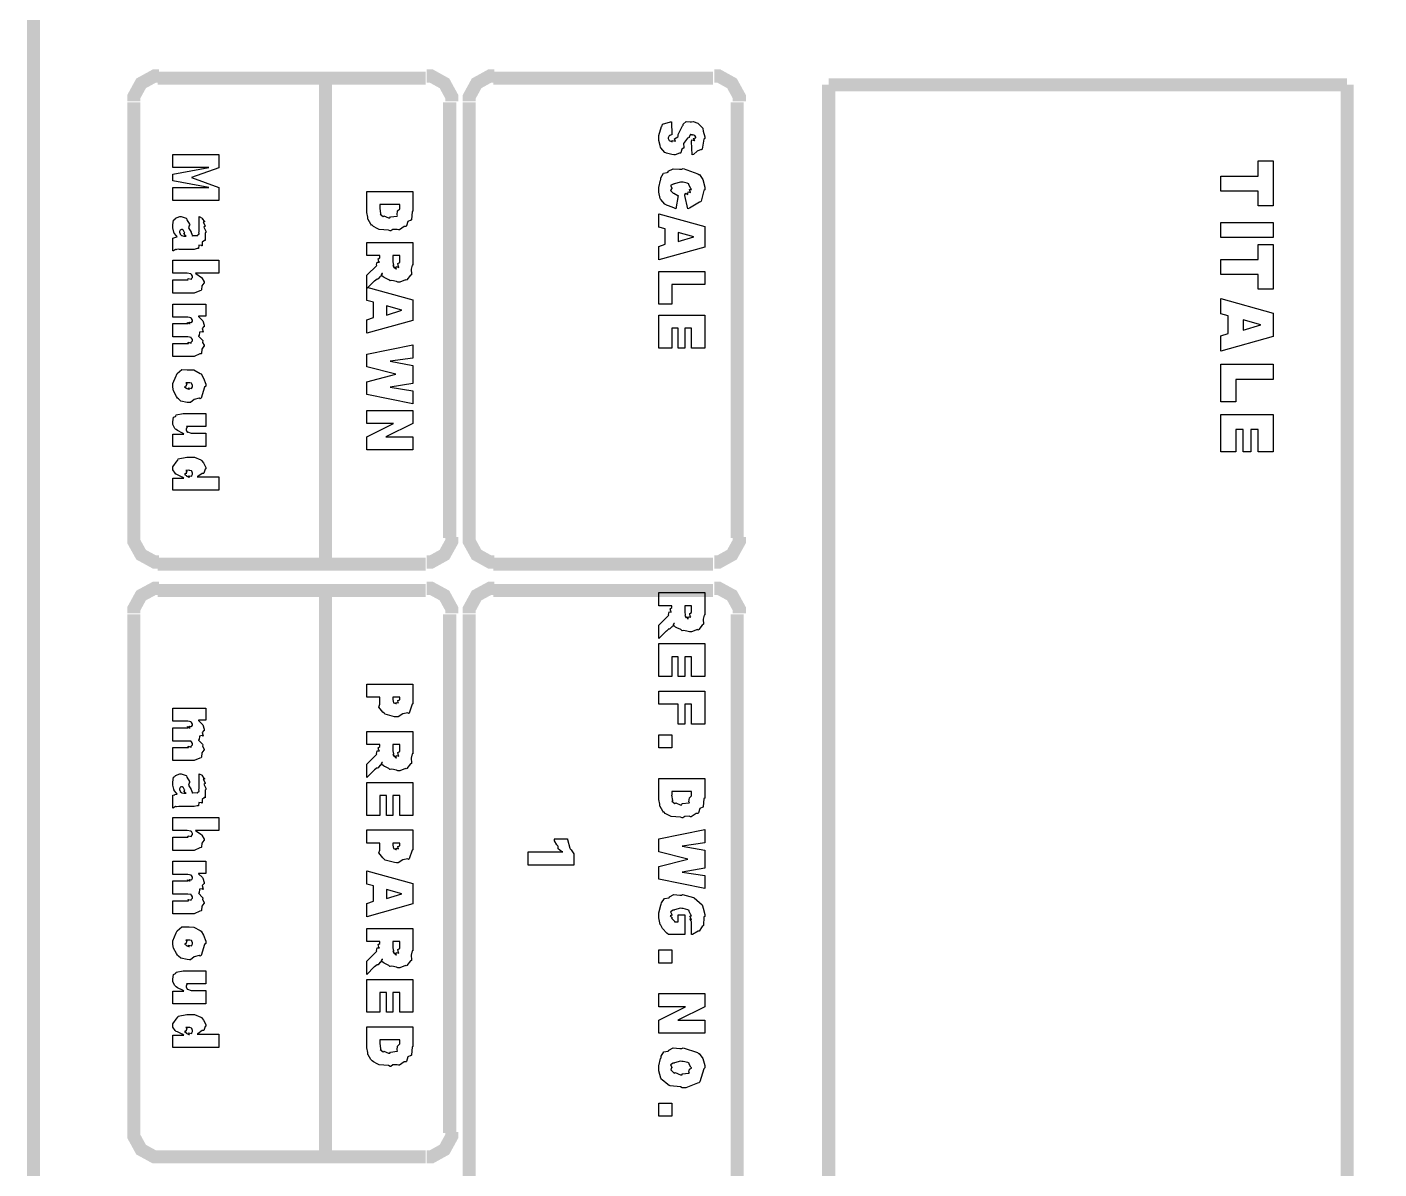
# Model space of a CAD drawing. Extents: x 0 to 11.7, y 0 to 16.5.
# Drawn here: x 0.178 to 1.213, y 1.488 to 2.361 of the extents above; entities that cross this region are included whole.
import ezdxf

# ---------------------------------------------------------------- set-up
doc = ezdxf.new("R2010")
doc.units = 0
doc.layers.get('0').update_dxf_attribs({"linetype": 'CONTINUOUS'})

msp = doc.modelspace()

# ---------------------------------------------------------------- linework, layer by layer
at = {"color": 0, "const_width": 0.01}
msp.add_lwpolyline([(11.5517, 0.0483), (11.5517, 16.4), (0.1833, 16.4), (0.1833, 0.0483), (11.5517, 0.0483)], close=True, dxfattribs=at)
for points in [[(0.2792, 2.3234), (0.2758, 2.3234), (0.2656, 2.3178), (0.26, 2.3076), (0.26, 2.3041)], [(0.5033, 2.3041), (0.5033, 2.3076), (0.4977, 2.3178), (0.4876, 2.3234), (0.4842, 2.3234)], [(0.5358, 2.3234), (0.5324, 2.3234), (0.5223, 2.3178), (0.5167, 2.3076), (0.5167, 2.3041)], [(0.7233, 2.3041), (0.7233, 2.3076), (0.7177, 2.3178), (0.7076, 2.3234), (0.7042, 2.3234)], [(0.4833, 2.3217), (0.2783, 2.3217)], [(0.4067, 1.95), (0.4067, 2.3217)], [(0.7033, 2.3217), (0.535, 2.3217)], [(0.7917, 0.125), (0.7917, 2.3167)], [(1.1883, 2.3167), (0.7917, 2.3167)], [(1.1883, 0.125), (1.1883, 2.3167)], [(0.26, 1.97), (0.26, 2.3033)], [(0.5017, 1.97), (0.5017, 2.3033)], [(0.5167, 1.97), (0.5167, 2.3033)], [(0.7217, 1.97), (0.7217, 2.3033)], [(0.26, 1.9708), (0.26, 1.9674), (0.2656, 1.9573), (0.2758, 1.9517), (0.2792, 1.9517)], [(0.4842, 1.9517), (0.4876, 1.9517), (0.4977, 1.9573), (0.5033, 1.9674), (0.5033, 1.9708)], [(0.5167, 1.9708), (0.5167, 1.9674), (0.5223, 1.9573), (0.5324, 1.9517), (0.5358, 1.9517)], [(0.7042, 1.9517), (0.7076, 1.9517), (0.7177, 1.9573), (0.7233, 1.9674), (0.7233, 1.9708)], [(0.4833, 1.95), (0.2783, 1.95)], [(0.7033, 1.95), (0.535, 1.95)], [(0.2792, 1.9316), (0.2758, 1.9316), (0.2656, 1.9261), (0.26, 1.9159), (0.26, 1.9125)], [(0.4833, 1.93), (0.2783, 1.93)], [(0.4067, 1.4967), (0.4067, 1.93)], [(0.5033, 1.9125), (0.5033, 1.9159), (0.4977, 1.9261), (0.4876, 1.9316), (0.4842, 1.9316)], [(0.5358, 1.9316), (0.5324, 1.9316), (0.5223, 1.9261), (0.5167, 1.9159), (0.5167, 1.9125)], [(0.7033, 1.93), (0.535, 1.93)], [(0.7233, 1.9125), (0.7233, 1.9159), (0.7177, 1.9261), (0.7076, 1.9316), (0.7042, 1.9316)], [(0.26, 1.515), (0.26, 1.9117)], [(0.5017, 1.515), (0.5017, 1.9117)], [(0.5167, 0.7033), (0.5167, 1.9117)], [(0.7217, 0.7033), (0.7217, 1.9117)], [(0.26, 1.5158), (0.26, 1.5125), (0.2656, 1.5023), (0.2758, 1.4967), (0.2792, 1.4967)], [(0.4842, 1.4967), (0.4876, 1.4967), (0.4977, 1.5023), (0.5033, 1.5125), (0.5033, 1.5158)], [(0.4833, 1.4967), (0.2783, 1.4967)]]:
    msp.add_lwpolyline(points, dxfattribs=at)
at = {"color": 0}
for points in [[(0.6714, 2.2884), (0.6717, 2.2784), (0.6713, 2.2784), (0.67, 2.2778), (0.6699, 2.2777), (0.6696, 2.2777), (0.6688, 2.2761), (0.6688, 2.2756), (0.6688, 2.2756), (0.6696, 2.2741), (0.6697, 2.274), (0.6697, 2.274), (0.6715, 2.2734), (0.6721, 2.2734), (0.672, 2.2735), (0.672, 2.2742), (0.6743, 2.2736), (0.6745, 2.2736), (0.6742, 2.2738), (0.6738, 2.2754), (0.6763, 2.2769), (0.6764, 2.2775), (0.6766, 2.2786), (0.6799, 2.2854), (0.6803, 2.2858), (0.6804, 2.2865), (0.6827, 2.2887), (0.6858, 2.2884), (0.6868, 2.2884), (0.6868, 2.2884), (0.688, 2.2887), (0.6915, 2.2873), (0.6918, 2.2871), (0.6918, 2.2871), (0.6953, 2.2836), (0.6955, 2.2832), (0.6955, 2.2832), (0.6957, 2.2811), (0.6968, 2.277), (0.6968, 2.2756), (0.6962, 2.275), (0.6949, 2.2674), (0.6944, 2.2669), (0.694, 2.2672), (0.691, 2.266), (0.6882, 2.2633), (0.6873, 2.2632), (0.6868, 2.2734), (0.6867, 2.2735), (0.6869, 2.2745), (0.6891, 2.2741), (0.6892, 2.2742), (0.6889, 2.2745), (0.6882, 2.2757), (0.6901, 2.2761), (0.6901, 2.2762), (0.6901, 2.2767), (0.6894, 2.2778), (0.6892, 2.2779), (0.6886, 2.2781), (0.6868, 2.2785), (0.6875, 2.2784), (0.6875, 2.2784), (0.6872, 2.2784), (0.6863, 2.2786), (0.6862, 2.2786), (0.686, 2.2786), (0.685, 2.2769), (0.6849, 2.2764), (0.6836, 2.2758), (0.6807, 2.2719), (0.6808, 2.2686), (0.6808, 2.2682), (0.6807, 2.2683), (0.6794, 2.2674), (0.6786, 2.2647), (0.6782, 2.2645), (0.6776, 2.2644), (0.6743, 2.2632), (0.6732, 2.2632), (0.6717, 2.2634), (0.6676, 2.2645), (0.6671, 2.2647), (0.6662, 2.265), (0.6632, 2.2684), (0.663, 2.2688), (0.6627, 2.2702), (0.6617, 2.2742), (0.6617, 2.2756), (0.6617, 2.278), (0.6638, 2.2849), (0.6643, 2.2853), (0.6646, 2.2865), (0.6707, 2.2883), (0.6714, 2.2884)], [(0.3251, 2.2633), (0.3251, 2.2532), (0.3041, 2.2458), (0.3251, 2.2382), (0.3251, 2.2282), (0.29, 2.2282), (0.29, 2.2382), (0.3173, 2.2382), (0.29, 2.2432), (0.29, 2.2484), (0.3173, 2.2534), (0.29, 2.2534), (0.29, 2.2633), (0.3251, 2.2633)], [(1.1318, 2.2584), (1.1318, 2.2241), (1.1203, 2.2241), (1.1203, 2.2353), (1.0917, 2.2353), (1.0917, 2.2468), (1.1203, 2.2468), (1.1203, 2.2584), (1.1318, 2.2584)], [(0.6766, 2.2319), (0.6747, 2.2219), (0.6733, 2.2225), (0.6691, 2.224), (0.6677, 2.2246), (0.6673, 2.2248), (0.6664, 2.2255), (0.6632, 2.2289), (0.663, 2.2293), (0.6627, 2.2298), (0.6617, 2.2345), (0.6617, 2.2361), (0.6617, 2.2381), (0.663, 2.2438), (0.6632, 2.2443), (0.6633, 2.2456), (0.6653, 2.249), (0.6682, 2.2496), (0.6688, 2.2499), (0.6689, 2.2506), (0.6726, 2.2525), (0.6776, 2.2521), (0.6793, 2.2521), (0.6804, 2.2526), (0.6915, 2.2487), (0.6923, 2.248), (0.6928, 2.2481), (0.6954, 2.2442), (0.6968, 2.2383), (0.6968, 2.2363), (0.6962, 2.2359), (0.6941, 2.2277), (0.6936, 2.2271), (0.6928, 2.2268), (0.6851, 2.2223), (0.684, 2.2219), (0.6816, 2.2319), (0.6816, 2.2324), (0.6823, 2.2338), (0.6839, 2.2327), (0.684, 2.2328), (0.6839, 2.2332), (0.6841, 2.2349), (0.6859, 2.2344), (0.686, 2.2345), (0.6857, 2.2349), (0.6853, 2.2366), (0.6868, 2.2367), (0.6868, 2.2367), (0.6862, 2.2374), (0.6848, 2.2401), (0.6847, 2.2409), (0.6845, 2.241), (0.6835, 2.2414), (0.6803, 2.2421), (0.6793, 2.2421), (0.6782, 2.2422), (0.6735, 2.241), (0.6732, 2.2408), (0.6726, 2.2408), (0.6706, 2.2396), (0.6717, 2.2378), (0.6717, 2.2371), (0.6715, 2.2372), (0.6707, 2.2359), (0.6727, 2.2339), (0.673, 2.2337), (0.673, 2.2337), (0.6731, 2.2339), (0.6763, 2.232), (0.6766, 2.2319)], [(0.4735, 2.235), (0.4735, 2.2201), (0.4729, 2.2198), (0.4724, 2.2133), (0.4722, 2.2129), (0.472, 2.2131), (0.4698, 2.212), (0.4687, 2.2087), (0.4683, 2.2083), (0.4669, 2.2083), (0.4632, 2.2058), (0.4626, 2.2057), (0.4616, 2.2061), (0.4582, 2.2059), (0.4567, 2.2049), (0.4561, 2.2049), (0.4549, 2.2055), (0.4478, 2.2059), (0.4472, 2.2062), (0.4462, 2.2067), (0.4433, 2.2083), (0.4423, 2.2092), (0.442, 2.2094), (0.4414, 2.21), (0.4393, 2.2136), (0.4392, 2.214), (0.439, 2.2155), (0.4383, 2.2189), (0.4383, 2.2201), (0.4383, 2.235), (0.4735, 2.235)], [(0.4635, 2.225), (0.4483, 2.225), (0.4483, 2.2224), (0.4482, 2.2224), (0.4488, 2.2181), (0.4489, 2.2179), (0.4489, 2.2179), (0.4485, 2.2178), (0.4507, 2.2159), (0.4509, 2.2157), (0.4509, 2.2158), (0.4513, 2.2164), (0.4548, 2.2149), (0.4559, 2.2149), (0.4563, 2.2158), (0.4615, 2.2163), (0.4618, 2.2166), (0.4614, 2.2173), (0.4619, 2.2202), (0.4635, 2.2219), (0.4635, 2.2224), (0.4635, 2.225)], [(0.31, 2.2059), (0.31, 2.2159), (0.31, 2.2159), (0.3124, 2.2148), (0.3126, 2.2146), (0.3126, 2.2146), (0.3123, 2.2142), (0.314, 2.2121), (0.3141, 2.2118), (0.314, 2.2119), (0.3132, 2.2116), (0.3147, 2.2089), (0.3147, 2.2086), (0.3147, 2.2086), (0.3137, 2.2079), (0.3152, 2.2048), (0.3152, 2.2038), (0.3145, 2.2035), (0.3146, 2.1979), (0.3145, 2.1975), (0.3141, 2.1976), (0.3123, 2.1964), (0.3124, 2.1936), (0.3121, 2.1934), (0.3118, 2.1937), (0.3098, 2.194), (0.3094, 2.1915), (0.3091, 2.1914), (0.3084, 2.1915), (0.3063, 2.1907), (0.3056, 2.1907), (0.295, 2.1907), (0.2944, 2.1909), (0.2926, 2.1906), (0.2924, 2.1905), (0.292, 2.1907), (0.2903, 2.1898), (0.29, 2.1897), (0.29, 2.1992), (0.29, 2.1995), (0.2914, 2.1999), (0.2915, 2.1999), (0.2915, 2.2), (0.293, 2.2003), (0.2932, 2.2003), (0.2928, 2.2011), (0.291, 2.2031), (0.2909, 2.2033), (0.2906, 2.204), (0.29, 2.2073), (0.29, 2.2083), (0.29, 2.2096), (0.2904, 2.2132), (0.2915, 2.2138), (0.2917, 2.214), (0.2919, 2.2147), (0.2952, 2.2159), (0.2963, 2.2159), (0.2963, 2.2159), (0.3001, 2.2147), (0.3004, 2.2144), (0.3004, 2.2144), (0.3005, 2.2134), (0.3027, 2.2101), (0.3028, 2.2094), (0.3027, 2.2095), (0.3019, 2.2073), (0.3039, 2.204), (0.3039, 2.2038), (0.3039, 2.2038), (0.3049, 2.2012), (0.305, 2.201), (0.3053, 2.2015), (0.3087, 2.2013), (0.3089, 2.2014), (0.3088, 2.2016), (0.31, 2.2026), (0.31, 2.2029), (0.3097, 2.2032), (0.31, 2.2046), (0.31, 2.2051), (0.3099, 2.2051), (0.31, 2.2058), (0.31, 2.2059)], [(0.6667, 2.1948), (0.6667, 2.2065), (0.6617, 2.2079), (0.6617, 2.218), (0.6968, 2.2083), (0.6968, 2.1926), (0.6617, 2.1829), (0.6617, 2.1931), (0.6667, 2.1948)], [(0.3, 2.201), (0.2995, 2.2013), (0.2983, 2.2029), (0.2991, 2.2033), (0.2991, 2.2033), (0.2987, 2.2036), (0.2981, 2.2052), (0.298, 2.2053), (0.2977, 2.2054), (0.297, 2.2059), (0.2967, 2.2059), (0.2964, 2.206), (0.2955, 2.2056), (0.2954, 2.2055), (0.2954, 2.2055), (0.295, 2.2044), (0.295, 2.204), (0.295, 2.204), (0.2954, 2.2026), (0.2954, 2.2025), (0.2954, 2.2025), (0.2966, 2.2014), (0.2967, 2.2014), (0.2967, 2.2014), (0.2983, 2.201), (0.2989, 2.201), (0.3, 2.201)], [(0.6766, 2.1968), (0.6884, 2.2005), (0.6766, 2.2037), (0.6766, 2.1968)], [(1.1318, 2.2113), (1.1318, 2.1998), (1.0917, 2.1998), (1.0917, 2.2113), (1.1318, 2.2113)], [(0.4383, 2.196), (0.4735, 2.196), (0.4735, 2.1788), (0.4731, 2.1788), (0.4723, 2.1756), (0.4726, 2.1719), (0.4724, 2.1714), (0.4717, 2.1712), (0.469, 2.1676), (0.4685, 2.1673), (0.4679, 2.1676), (0.4635, 2.1658), (0.462, 2.1658), (0.4609, 2.1663), (0.4575, 2.167), (0.4562, 2.1668), (0.4559, 2.1669), (0.4552, 2.1676), (0.4521, 2.1691), (0.4518, 2.1693), (0.4511, 2.1696), (0.4493, 2.1712), (0.4503, 2.1722), (0.4502, 2.1723), (0.4498, 2.1723), (0.4488, 2.1699), (0.4487, 2.1697), (0.4483, 2.1698), (0.4469, 2.1682), (0.4466, 2.168), (0.4461, 2.1681), (0.4441, 2.1666), (0.444, 2.1664), (0.4383, 2.1608), (0.4383, 2.171), (0.4459, 2.1786), (0.4457, 2.1791), (0.4462, 2.1811), (0.4478, 2.181), (0.4479, 2.1812), (0.4475, 2.1816), (0.447, 2.1836), (0.4483, 2.1844), (0.4483, 2.1847), (0.4483, 2.186), (0.4383, 2.186), (0.4383, 2.196)], [(1.1318, 2.1946), (1.1318, 2.1603), (1.1203, 2.1603), (1.1203, 2.1716), (1.0917, 2.1716), (1.0917, 2.1831), (1.1203, 2.1831), (1.1203, 2.1946), (1.1318, 2.1946)], [(0.4583, 2.186), (0.4583, 2.1812), (0.4583, 2.1812), (0.4587, 2.1788), (0.4587, 2.1784), (0.4587, 2.1785), (0.4582, 2.1785), (0.4593, 2.1768), (0.4594, 2.1766), (0.4593, 2.1768), (0.4592, 2.1774), (0.4605, 2.1758), (0.4609, 2.1758), (0.4607, 2.1762), (0.4609, 2.1776), (0.4628, 2.177), (0.4628, 2.1771), (0.4625, 2.1776), (0.462, 2.1799), (0.4635, 2.1807), (0.4635, 2.181), (0.4635, 2.186), (0.4583, 2.186)], [(0.3251, 2.1825), (0.3251, 2.1725), (0.3071, 2.1725), (0.3075, 2.1723), (0.3119, 2.1693), (0.3121, 2.169), (0.3121, 2.169), (0.3139, 2.1659), (0.3139, 2.1649), (0.3135, 2.1649), (0.312, 2.1629), (0.3119, 2.1598), (0.3115, 2.1594), (0.3105, 2.1591), (0.3062, 2.1573), (0.3047, 2.1573), (0.29, 2.1573), (0.29, 2.1675), (0.3015, 2.1675), (0.3014, 2.1676), (0.3017, 2.1685), (0.304, 2.168), (0.3041, 2.1681), (0.3042, 2.1686), (0.305, 2.1694), (0.305, 2.1696), (0.3049, 2.1702), (0.3041, 2.1717), (0.3039, 2.1718), (0.3037, 2.1721), (0.3009, 2.1725), (0.3, 2.1725), (0.29, 2.1725), (0.29, 2.1825), (0.3251, 2.1825)], [(0.6968, 2.174), (0.6968, 2.164), (0.6717, 2.164), (0.6717, 2.1488), (0.6617, 2.1488), (0.6617, 2.174), (0.6968, 2.174)], [(0.4433, 2.1387), (0.4433, 2.1504), (0.4383, 2.1517), (0.4383, 2.1619), (0.4735, 2.1521), (0.4735, 2.1365), (0.4383, 2.1267), (0.4383, 2.1369), (0.4433, 2.1387)], [(1.0973, 2.1265), (1.0973, 2.1399), (1.0917, 2.1416), (1.0917, 2.1532), (1.1318, 2.1419), (1.1318, 2.1241), (1.0917, 2.113), (1.0917, 2.1247), (1.0973, 2.1265)], [(0.3152, 2.149), (0.3152, 2.1397), (0.3095, 2.1397), (0.3094, 2.1394), (0.3126, 2.1365), (0.3128, 2.1362), (0.3128, 2.1362), (0.3139, 2.1328), (0.3139, 2.1316), (0.3136, 2.1317), (0.3123, 2.1304), (0.313, 2.1278), (0.3128, 2.1275), (0.3124, 2.1278), (0.3103, 2.1276), (0.3099, 2.1249), (0.3095, 2.1247), (0.3095, 2.1245), (0.3127, 2.1213), (0.3128, 2.121), (0.3128, 2.121), (0.3125, 2.1197), (0.3139, 2.1175), (0.3139, 2.1166), (0.3135, 2.1168), (0.312, 2.1146), (0.3119, 2.1113), (0.3115, 2.111), (0.3105, 2.1108), (0.3062, 2.1088), (0.3047, 2.1088), (0.29, 2.1088), (0.29, 2.1188), (0.3019, 2.1188), (0.3018, 2.119), (0.3016, 2.1199), (0.3038, 2.1192), (0.3039, 2.1193), (0.304, 2.1198), (0.305, 2.1209), (0.305, 2.1212), (0.3049, 2.1218), (0.3041, 2.123), (0.3039, 2.1231), (0.3038, 2.1235), (0.3014, 2.1238), (0.3006, 2.1238), (0.29, 2.1238), (0.29, 2.134), (0.3015, 2.134), (0.3014, 2.1341), (0.3012, 2.1348), (0.3027, 2.134), (0.3032, 2.134), (0.303, 2.1342), (0.3024, 2.1351), (0.3045, 2.1348), (0.3045, 2.1349), (0.3045, 2.1352), (0.305, 2.136), (0.305, 2.1362), (0.3049, 2.1367), (0.3041, 2.138), (0.3039, 2.1381), (0.3038, 2.1385), (0.3014, 2.139), (0.3006, 2.139), (0.29, 2.139), (0.29, 2.149), (0.3152, 2.149)], [(0.4533, 2.1406), (0.465, 2.1443), (0.4533, 2.1476), (0.4533, 2.1406)], [(0.6968, 2.1405), (0.6968, 2.1153), (0.6868, 2.1153), (0.6868, 2.1305), (0.6816, 2.1305), (0.6816, 2.1153), (0.6766, 2.1153), (0.6766, 2.1305), (0.6717, 2.1305), (0.6717, 2.1153), (0.6617, 2.1153), (0.6617, 2.1405), (0.6968, 2.1405)], [(1.1088, 2.1291), (1.1223, 2.1332), (1.1088, 2.1369), (1.1088, 2.1291)], [(0.4735, 2.1178), (0.4735, 2.1076), (0.4561, 2.1052), (0.4735, 2.102), (0.4735, 2.0883), (0.4561, 2.0853), (0.4735, 2.0827), (0.4735, 2.0727), (0.4383, 2.0799), (0.4383, 2.0896), (0.4604, 2.0953), (0.4383, 2.1009), (0.4383, 2.1107), (0.4735, 2.1178)], [(1.1318, 2.1029), (1.1318, 2.0914), (1.1032, 2.0914), (1.1032, 2.0742), (1.0917, 2.0742), (1.0917, 2.1029), (1.1318, 2.1029)], [(0.3024, 2.0987), (0.3024, 2.0987), (0.3059, 2.0986), (0.3109, 2.096), (0.3115, 2.0955), (0.3115, 2.0955), (0.3133, 2.0924), (0.3152, 2.0877), (0.3152, 2.0861), (0.3142, 2.0854), (0.3116, 2.0769), (0.3108, 2.0764), (0.3101, 2.0769), (0.3063, 2.076), (0.3035, 2.0736), (0.3026, 2.0736), (0.3009, 2.0737), (0.296, 2.0748), (0.2941, 2.0765), (0.2935, 2.077), (0.2928, 2.0784), (0.2904, 2.0826), (0.29, 2.0853), (0.29, 2.0861), (0.29, 2.0883), (0.2924, 2.0941), (0.2928, 2.0946), (0.2931, 2.0959), (0.2967, 2.0989), (0.3009, 2.0987), (0.3024, 2.0987)], [(0.3026, 2.0888), (0.3019, 2.0888), (0.2999, 2.0888), (0.3006, 2.0881), (0.3006, 2.0881), (0.3005, 2.0881), (0.3, 2.0866), (0.3, 2.0861), (0.2998, 2.0862), (0.2989, 2.0857), (0.3005, 2.0845), (0.3006, 2.0844), (0.3005, 2.0845), (0.3001, 2.0846), (0.302, 2.0838), (0.3026, 2.0838), (0.3024, 2.0839), (0.3021, 2.0848), (0.3043, 2.0843), (0.3043, 2.0844), (0.3044, 2.0848), (0.305, 2.0858), (0.305, 2.0861), (0.3049, 2.0866), (0.3044, 2.088), (0.3043, 2.0881), (0.3042, 2.0884), (0.303, 2.0888), (0.3026, 2.0888)], [(0.29, 2.0401), (0.29, 2.0496), (0.2984, 2.0496), (0.2973, 2.0503), (0.2935, 2.0523), (0.2923, 2.053), (0.2919, 2.0533), (0.2914, 2.0539), (0.29, 2.0568), (0.29, 2.0577), (0.29, 2.0589), (0.2905, 2.0624), (0.2919, 2.063), (0.2922, 2.0633), (0.2924, 2.0642), (0.2977, 2.0653), (0.2995, 2.0653), (0.3152, 2.0653), (0.3152, 2.0553), (0.3037, 2.0553), (0.3028, 2.0553), (0.3003, 2.0553), (0.3008, 2.0546), (0.3008, 2.0546), (0.3007, 2.0546), (0.3, 2.0533), (0.3, 2.0529), (0.3, 2.0529), (0.3009, 2.0511), (0.3011, 2.0509), (0.3011, 2.0509), (0.3012, 2.0512), (0.304, 2.0503), (0.305, 2.0503), (0.3152, 2.0503), (0.3152, 2.0401), (0.29, 2.0401)], [(0.4735, 2.0676), (0.4735, 2.0576), (0.4529, 2.0474), (0.4735, 2.0474), (0.4735, 2.0374), (0.4383, 2.0374), (0.4383, 2.0474), (0.4587, 2.0576), (0.4383, 2.0576), (0.4383, 2.0676), (0.4735, 2.0676)], [(1.1318, 2.0646), (1.1318, 2.036), (1.1203, 2.036), (1.1203, 2.0531), (1.1147, 2.0531), (1.1147, 2.036), (1.1088, 2.036), (1.1088, 2.0531), (1.1032, 2.0531), (1.1032, 2.036), (1.0917, 2.036), (1.0917, 2.0646), (1.1318, 2.0646)], [(0.3251, 2.0066), (0.29, 2.0066), (0.29, 2.0159), (0.2982, 2.0159), (0.2971, 2.0166), (0.2934, 2.0184), (0.2924, 2.0188), (0.2922, 2.019), (0.2916, 2.0196), (0.29, 2.0221), (0.29, 2.0229), (0.29, 2.0246), (0.2931, 2.0292), (0.2937, 2.0296), (0.294, 2.0306), (0.3006, 2.0318), (0.3028, 2.0318), (0.3028, 2.0318), (0.3064, 2.0318), (0.3114, 2.0298), (0.3119, 2.0294), (0.3119, 2.0294), (0.3134, 2.0275), (0.3152, 2.024), (0.3152, 2.0229), (0.3145, 2.0227), (0.3137, 2.0197), (0.3134, 2.0194), (0.3123, 2.0195), (0.309, 2.017), (0.3084, 2.0168), (0.3251, 2.0168), (0.3251, 2.0066)], [(0.3026, 2.0166), (0.3024, 2.0168), (0.3021, 2.0176), (0.3043, 2.0174), (0.3043, 2.0175), (0.3044, 2.0179), (0.305, 2.0189), (0.305, 2.0192), (0.3049, 2.0197), (0.3044, 2.0211), (0.3043, 2.0212), (0.3042, 2.0214), (0.303, 2.0218), (0.3026, 2.0218), (0.3019, 2.0219), (0.2999, 2.0218), (0.3006, 2.0212), (0.3006, 2.0212), (0.3005, 2.0212), (0.3, 2.0197), (0.3, 2.0192), (0.2998, 2.0193), (0.2989, 2.0187), (0.3005, 2.0176), (0.3006, 2.0175), (0.3005, 2.0175), (0.3001, 2.0175), (0.302, 2.0166), (0.3026, 2.0166)], [(0.6617, 1.9283), (0.6968, 1.9283), (0.6968, 1.9112), (0.6965, 1.9111), (0.6956, 1.908), (0.696, 1.9042), (0.6957, 1.9038), (0.695, 1.9035), (0.6923, 1.9), (0.6918, 1.8997), (0.6912, 1.9), (0.6868, 1.8982), (0.6853, 1.8982), (0.6843, 1.8986), (0.6809, 1.8994), (0.6796, 1.8991), (0.6793, 1.8993), (0.6785, 1.9), (0.6755, 1.9014), (0.6751, 1.9016), (0.6745, 1.902), (0.6726, 1.9036), (0.6737, 1.9046), (0.6736, 1.9047), (0.6732, 1.9046), (0.6722, 1.9022), (0.6721, 1.9021), (0.6717, 1.9022), (0.6702, 1.9006), (0.6699, 1.9003), (0.6694, 1.9005), (0.6675, 1.8989), (0.6673, 1.8988), (0.6617, 1.8932), (0.6617, 1.9034), (0.6693, 1.911), (0.6691, 1.9115), (0.6696, 1.9135), (0.6712, 1.9134), (0.6712, 1.9136), (0.6708, 1.914), (0.6704, 1.916), (0.6717, 1.9168), (0.6717, 1.917), (0.6717, 1.9183), (0.6617, 1.9183), (0.6617, 1.9283)], [(0.6816, 1.9183), (0.6816, 1.9136), (0.6816, 1.9136), (0.682, 1.9111), (0.6821, 1.9107), (0.682, 1.9109), (0.6815, 1.9109), (0.6827, 1.9091), (0.6827, 1.909), (0.6827, 1.9092), (0.6826, 1.9097), (0.6839, 1.9082), (0.6842, 1.9082), (0.6841, 1.9085), (0.6843, 1.9099), (0.6862, 1.9094), (0.6862, 1.9094), (0.6858, 1.91), (0.6854, 1.9123), (0.6868, 1.9131), (0.6868, 1.9134), (0.6868, 1.9183), (0.6816, 1.9183)], [(0.6968, 1.8893), (0.6968, 1.8641), (0.6868, 1.8641), (0.6868, 1.8793), (0.6816, 1.8793), (0.6816, 1.8641), (0.6766, 1.8641), (0.6766, 1.8793), (0.6717, 1.8793), (0.6717, 1.8641), (0.6617, 1.8641), (0.6617, 1.8893), (0.6968, 1.8893)], [(0.4735, 1.8583), (0.4735, 1.8432), (0.4729, 1.8429), (0.4708, 1.8362), (0.4702, 1.8358), (0.4696, 1.8363), (0.4659, 1.8356), (0.4623, 1.8332), (0.4611, 1.8332), (0.4594, 1.8334), (0.4524, 1.8354), (0.4518, 1.8358), (0.4506, 1.8369), (0.4475, 1.8408), (0.4483, 1.8429), (0.4483, 1.8436), (0.4483, 1.8484), (0.4383, 1.8484), (0.4383, 1.8583), (0.4735, 1.8583)], [(0.6968, 1.853), (0.6968, 1.8278), (0.6868, 1.8278), (0.6868, 1.843), (0.6816, 1.843), (0.6816, 1.8278), (0.6766, 1.8278), (0.6766, 1.843), (0.6617, 1.843), (0.6617, 1.853), (0.6968, 1.853)], [(0.4583, 1.8484), (0.4583, 1.8466), (0.4583, 1.8466), (0.4588, 1.8441), (0.4589, 1.844), (0.4589, 1.844), (0.4604, 1.8434), (0.4609, 1.8434), (0.4608, 1.8435), (0.4608, 1.8443), (0.4625, 1.8439), (0.4626, 1.844), (0.4623, 1.8443), (0.462, 1.8457), (0.4635, 1.8462), (0.4635, 1.8464), (0.4635, 1.8484), (0.4583, 1.8484)], [(0.3152, 1.84), (0.3152, 1.8307), (0.3095, 1.8307), (0.3094, 1.8305), (0.3126, 1.8275), (0.3128, 1.8272), (0.3128, 1.8272), (0.3139, 1.8238), (0.3139, 1.8226), (0.3136, 1.8228), (0.3123, 1.8214), (0.313, 1.8188), (0.3128, 1.8185), (0.3124, 1.8189), (0.3103, 1.8186), (0.3099, 1.8159), (0.3095, 1.8157), (0.3095, 1.8155), (0.3127, 1.8123), (0.3128, 1.812), (0.3128, 1.812), (0.3125, 1.8108), (0.3139, 1.8085), (0.3139, 1.8077), (0.3135, 1.8078), (0.312, 1.8057), (0.3119, 1.8024), (0.3115, 1.802), (0.3105, 1.8018), (0.3062, 1.7999), (0.3047, 1.7999), (0.29, 1.7999), (0.29, 1.8098), (0.3019, 1.8098), (0.3018, 1.81), (0.3016, 1.8109), (0.3038, 1.8102), (0.3039, 1.8103), (0.304, 1.8108), (0.305, 1.8119), (0.305, 1.8122), (0.3049, 1.8128), (0.3041, 1.8141), (0.3039, 1.8142), (0.3038, 1.8146), (0.3014, 1.8148), (0.3006, 1.8148), (0.29, 1.8148), (0.29, 1.825), (0.3015, 1.825), (0.3014, 1.8251), (0.3012, 1.8258), (0.3027, 1.825), (0.3032, 1.825), (0.303, 1.8252), (0.3024, 1.8261), (0.3045, 1.8258), (0.3045, 1.8259), (0.3045, 1.8262), (0.305, 1.827), (0.305, 1.8272), (0.3049, 1.8277), (0.3041, 1.829), (0.3039, 1.8292), (0.3038, 1.8295), (0.3014, 1.83), (0.3006, 1.83), (0.29, 1.83), (0.29, 1.84), (0.3152, 1.84)], [(0.4383, 1.8221), (0.4735, 1.8221), (0.4735, 1.805), (0.4731, 1.8049), (0.4723, 1.8018), (0.4726, 1.798), (0.4724, 1.7976), (0.4717, 1.7973), (0.469, 1.7937), (0.4685, 1.7935), (0.4679, 1.7937), (0.4635, 1.7919), (0.462, 1.7919), (0.4609, 1.7924), (0.4575, 1.7932), (0.4562, 1.7929), (0.4559, 1.793), (0.4552, 1.7937), (0.4521, 1.7952), (0.4518, 1.7954), (0.4511, 1.7957), (0.4493, 1.7974), (0.4503, 1.7983), (0.4502, 1.7984), (0.4498, 1.7984), (0.4488, 1.796), (0.4487, 1.7958), (0.4483, 1.796), (0.4469, 1.7943), (0.4466, 1.7941), (0.4461, 1.7943), (0.4441, 1.7927), (0.444, 1.7926), (0.4383, 1.7869), (0.4383, 1.7972), (0.4459, 1.8047), (0.4457, 1.8053), (0.4462, 1.8072), (0.4478, 1.8072), (0.4479, 1.8074), (0.4475, 1.8078), (0.447, 1.8097), (0.4483, 1.8105), (0.4483, 1.8108), (0.4483, 1.8121), (0.4383, 1.8121), (0.4383, 1.8221)], [(0.4583, 1.8121), (0.4583, 1.8074), (0.4583, 1.8074), (0.4587, 1.8049), (0.4587, 1.8045), (0.4587, 1.8046), (0.4582, 1.8046), (0.4593, 1.8029), (0.4594, 1.8028), (0.4593, 1.803), (0.4592, 1.8035), (0.4605, 1.8019), (0.4609, 1.8019), (0.4607, 1.8023), (0.4609, 1.8037), (0.4628, 1.8032), (0.4628, 1.8032), (0.4625, 1.8038), (0.462, 1.806), (0.4635, 1.8069), (0.4635, 1.8071), (0.4635, 1.8121), (0.4583, 1.8121)], [(0.6717, 1.8196), (0.6717, 1.8096), (0.6617, 1.8096), (0.6617, 1.8196), (0.6717, 1.8196)], [(0.31, 1.7798), (0.31, 1.7898), (0.31, 1.7898), (0.3124, 1.7886), (0.3126, 1.7885), (0.3126, 1.7885), (0.3123, 1.788), (0.314, 1.786), (0.3141, 1.7856), (0.314, 1.7857), (0.3132, 1.7855), (0.3147, 1.7828), (0.3147, 1.7824), (0.3147, 1.7824), (0.3137, 1.7817), (0.3152, 1.7787), (0.3152, 1.7776), (0.3145, 1.7773), (0.3146, 1.7717), (0.3145, 1.7713), (0.3141, 1.7715), (0.3123, 1.7702), (0.3124, 1.7675), (0.3121, 1.7672), (0.3118, 1.7676), (0.3098, 1.7678), (0.3094, 1.7653), (0.3091, 1.7652), (0.3084, 1.7653), (0.3063, 1.7646), (0.3056, 1.7646), (0.295, 1.7646), (0.2944, 1.7648), (0.2926, 1.7644), (0.2924, 1.7644), (0.292, 1.7646), (0.2903, 1.7636), (0.29, 1.7635), (0.29, 1.7731), (0.29, 1.7733), (0.2914, 1.7737), (0.2915, 1.7737), (0.2915, 1.7738), (0.293, 1.7741), (0.2932, 1.7741), (0.2928, 1.775), (0.291, 1.777), (0.2909, 1.7772), (0.2906, 1.7779), (0.29, 1.7811), (0.29, 1.7822), (0.29, 1.7834), (0.2904, 1.7871), (0.2915, 1.7876), (0.2917, 1.7878), (0.2919, 1.7885), (0.2952, 1.7898), (0.2963, 1.7898), (0.2963, 1.7898), (0.3001, 1.7885), (0.3004, 1.7882), (0.3004, 1.7882), (0.3005, 1.7872), (0.3027, 1.7839), (0.3028, 1.7833), (0.3027, 1.7833), (0.3019, 1.7811), (0.3039, 1.7778), (0.3039, 1.7776), (0.3039, 1.7776), (0.3049, 1.775), (0.305, 1.7748), (0.3053, 1.7753), (0.3087, 1.7752), (0.3089, 1.7752), (0.3088, 1.7754), (0.31, 1.7764), (0.31, 1.7768), (0.3097, 1.7771), (0.31, 1.7785), (0.31, 1.7789), (0.3099, 1.779), (0.31, 1.7796), (0.31, 1.7798)], [(0.3, 1.7748), (0.2995, 1.7752), (0.2983, 1.7768), (0.2991, 1.7772), (0.2991, 1.7772), (0.2987, 1.7775), (0.2981, 1.7791), (0.298, 1.7791), (0.2977, 1.7792), (0.297, 1.7798), (0.2967, 1.7798), (0.2964, 1.7798), (0.2955, 1.7795), (0.2954, 1.7793), (0.2954, 1.7793), (0.295, 1.7782), (0.295, 1.7778), (0.295, 1.7778), (0.2954, 1.7764), (0.2954, 1.7763), (0.2954, 1.7763), (0.2966, 1.7753), (0.2967, 1.7752), (0.2967, 1.7752), (0.2983, 1.7748), (0.2989, 1.7748), (0.3, 1.7748)], [(0.4735, 1.783), (0.4735, 1.7579), (0.4635, 1.7579), (0.4635, 1.7731), (0.4583, 1.7731), (0.4583, 1.7579), (0.4533, 1.7579), (0.4533, 1.7731), (0.4483, 1.7731), (0.4483, 1.7579), (0.4383, 1.7579), (0.4383, 1.783), (0.4735, 1.783)], [(0.6968, 1.7861), (0.6968, 1.7712), (0.6962, 1.7709), (0.6957, 1.7644), (0.6955, 1.764), (0.6953, 1.7642), (0.6931, 1.7631), (0.6921, 1.7598), (0.6916, 1.7594), (0.6902, 1.7594), (0.6865, 1.7569), (0.686, 1.7568), (0.6849, 1.7572), (0.6815, 1.7571), (0.68, 1.756), (0.6795, 1.756), (0.6782, 1.7566), (0.6711, 1.7571), (0.6706, 1.7573), (0.6696, 1.7578), (0.6667, 1.7594), (0.6657, 1.7603), (0.6654, 1.7605), (0.6648, 1.7611), (0.6627, 1.7647), (0.6625, 1.7651), (0.6624, 1.7666), (0.6617, 1.77), (0.6617, 1.7712), (0.6617, 1.7861), (0.6968, 1.7861)], [(0.6868, 1.7761), (0.6717, 1.7761), (0.6717, 1.7735), (0.6715, 1.7735), (0.6722, 1.7692), (0.6723, 1.769), (0.6723, 1.769), (0.6718, 1.7689), (0.674, 1.767), (0.6743, 1.7668), (0.6743, 1.7669), (0.6747, 1.7675), (0.6781, 1.7659), (0.6793, 1.7659), (0.6796, 1.7669), (0.6849, 1.7674), (0.6851, 1.7677), (0.6848, 1.7684), (0.6852, 1.7713), (0.6868, 1.773), (0.6868, 1.7735), (0.6868, 1.7761)], [(0.3251, 1.7563), (0.3251, 1.7463), (0.3071, 1.7463), (0.3075, 1.7462), (0.3119, 1.7432), (0.3121, 1.7428), (0.3121, 1.7428), (0.3139, 1.7397), (0.3139, 1.7387), (0.3135, 1.7388), (0.312, 1.7368), (0.3119, 1.7336), (0.3115, 1.7333), (0.3105, 1.733), (0.3062, 1.7311), (0.3047, 1.7311), (0.29, 1.7311), (0.29, 1.7413), (0.3015, 1.7413), (0.3014, 1.7414), (0.3017, 1.7423), (0.304, 1.7419), (0.3041, 1.742), (0.3042, 1.7424), (0.305, 1.7432), (0.305, 1.7435), (0.3049, 1.744), (0.3041, 1.7456), (0.3039, 1.7457), (0.3037, 1.7459), (0.3009, 1.7463), (0.3, 1.7463), (0.29, 1.7463), (0.29, 1.7563), (0.3251, 1.7563)], [(0.4735, 1.7468), (0.4735, 1.7316), (0.4729, 1.7313), (0.4708, 1.7247), (0.4702, 1.7242), (0.4696, 1.7248), (0.4659, 1.724), (0.4623, 1.7216), (0.4611, 1.7216), (0.4594, 1.7219), (0.4524, 1.7238), (0.4518, 1.7242), (0.4506, 1.7254), (0.4475, 1.7292), (0.4483, 1.7313), (0.4483, 1.732), (0.4483, 1.7368), (0.4383, 1.7368), (0.4383, 1.7468), (0.4735, 1.7468)], [(0.5968, 1.7198), (0.5617, 1.7198), (0.5617, 1.73), (0.5882, 1.73), (0.5872, 1.7304), (0.5846, 1.7324), (0.5847, 1.7342), (0.5845, 1.7346), (0.5838, 1.7355), (0.582, 1.7384), (0.5818, 1.7397), (0.5817, 1.74), (0.5919, 1.74), (0.5918, 1.7396), (0.5936, 1.7329), (0.5938, 1.7324), (0.5938, 1.7324), (0.5947, 1.7317), (0.5966, 1.7284), (0.5968, 1.7281), (0.5968, 1.7198)], [(0.6968, 1.7471), (0.6968, 1.7369), (0.6795, 1.7345), (0.6968, 1.7312), (0.6968, 1.7176), (0.6795, 1.7145), (0.6968, 1.7119), (0.6968, 1.7019), (0.6617, 1.7091), (0.6617, 1.7189), (0.6838, 1.7245), (0.6617, 1.7301), (0.6617, 1.7399), (0.6968, 1.7471)], [(0.4583, 1.7368), (0.4583, 1.7351), (0.4583, 1.7351), (0.4588, 1.7326), (0.4589, 1.7325), (0.4589, 1.7325), (0.4604, 1.7318), (0.4609, 1.7318), (0.4608, 1.732), (0.4608, 1.7328), (0.4625, 1.7324), (0.4626, 1.7325), (0.4623, 1.7328), (0.462, 1.7341), (0.4635, 1.7347), (0.4635, 1.7349), (0.4635, 1.7368), (0.4583, 1.7368)], [(0.3152, 1.7228), (0.3152, 1.7135), (0.3095, 1.7135), (0.3094, 1.7133), (0.3126, 1.7104), (0.3128, 1.71), (0.3128, 1.71), (0.3139, 1.7066), (0.3139, 1.7055), (0.3136, 1.7056), (0.3123, 1.7042), (0.313, 1.7016), (0.3128, 1.7013), (0.3124, 1.7017), (0.3103, 1.7014), (0.3099, 1.6987), (0.3095, 1.6985), (0.3095, 1.6984), (0.3127, 1.6951), (0.3128, 1.6948), (0.3128, 1.6948), (0.3125, 1.6936), (0.3139, 1.6913), (0.3139, 1.6905), (0.3135, 1.6906), (0.312, 1.6885), (0.3119, 1.6852), (0.3115, 1.6848), (0.3105, 1.6846), (0.3062, 1.6827), (0.3047, 1.6827), (0.29, 1.6827), (0.29, 1.6926), (0.3019, 1.6926), (0.3018, 1.6928), (0.3016, 1.6937), (0.3038, 1.693), (0.3039, 1.6931), (0.304, 1.6936), (0.305, 1.6947), (0.305, 1.695), (0.3049, 1.6956), (0.3041, 1.6969), (0.3039, 1.697), (0.3038, 1.6974), (0.3014, 1.6976), (0.3006, 1.6976), (0.29, 1.6976), (0.29, 1.7079), (0.3015, 1.7079), (0.3014, 1.708), (0.3012, 1.7087), (0.3027, 1.7079), (0.3032, 1.7079), (0.303, 1.708), (0.3024, 1.7089), (0.3045, 1.7086), (0.3045, 1.7087), (0.3045, 1.709), (0.305, 1.7098), (0.305, 1.71), (0.3049, 1.7106), (0.3041, 1.7119), (0.3039, 1.712), (0.3038, 1.7123), (0.3014, 1.7128), (0.3006, 1.7128), (0.29, 1.7128), (0.29, 1.7228), (0.3152, 1.7228)], [(0.4433, 1.6923), (0.4433, 1.704), (0.4383, 1.7053), (0.4383, 1.7156), (0.4735, 1.7058), (0.4735, 1.6902), (0.4383, 1.6804), (0.4383, 1.6906), (0.4433, 1.6923)], [(0.4533, 1.6943), (0.465, 1.698), (0.4533, 1.7012), (0.4533, 1.6943)], [(0.6766, 1.6819), (0.6816, 1.6819), (0.6816, 1.6667), (0.6691, 1.6667), (0.6679, 1.6679), (0.6645, 1.6715), (0.6635, 1.6735), (0.6632, 1.674), (0.6628, 1.6746), (0.6617, 1.6796), (0.6617, 1.6812), (0.6617, 1.6834), (0.6633, 1.6893), (0.6636, 1.6899), (0.6638, 1.6911), (0.6661, 1.6943), (0.6693, 1.6948), (0.6699, 1.6951), (0.6699, 1.6956), (0.6733, 1.6973), (0.6778, 1.6968), (0.6793, 1.6968), (0.6799, 1.6973), (0.6882, 1.6952), (0.6888, 1.6949), (0.6888, 1.6949), (0.6908, 1.6931), (0.6948, 1.6895), (0.6951, 1.6888), (0.6951, 1.6888), (0.6957, 1.6869), (0.6968, 1.6822), (0.6968, 1.6806), (0.6962, 1.6804), (0.696, 1.6738), (0.6957, 1.6734), (0.695, 1.673), (0.6927, 1.6695), (0.6923, 1.6693), (0.6917, 1.6694), (0.6874, 1.6668), (0.6868, 1.6667), (0.6868, 1.6766), (0.6865, 1.6771), (0.6854, 1.6789), (0.6868, 1.6784), (0.6868, 1.6784), (0.6864, 1.6789), (0.6854, 1.6809), (0.6868, 1.6811), (0.6868, 1.6812), (0.6863, 1.6819), (0.6849, 1.6844), (0.685, 1.6853), (0.6849, 1.6853), (0.6839, 1.6858), (0.6804, 1.6868), (0.6793, 1.6868), (0.6783, 1.687), (0.6737, 1.6858), (0.6734, 1.6855), (0.6727, 1.6855), (0.6706, 1.6841), (0.6717, 1.6821), (0.6717, 1.6814), (0.6714, 1.6815), (0.6705, 1.6812), (0.672, 1.6795), (0.6721, 1.6792), (0.672, 1.6793), (0.6715, 1.6792), (0.6737, 1.6769), (0.6738, 1.6766), (0.6766, 1.6766), (0.6766, 1.6819)], [(0.3024, 1.6726), (0.3024, 1.6726), (0.3059, 1.6724), (0.3109, 1.6699), (0.3115, 1.6693), (0.3115, 1.6693), (0.3133, 1.6663), (0.3152, 1.6616), (0.3152, 1.66), (0.3142, 1.6592), (0.3116, 1.6508), (0.3108, 1.6502), (0.3101, 1.6507), (0.3063, 1.6498), (0.3035, 1.6474), (0.3026, 1.6474), (0.3009, 1.6476), (0.296, 1.6486), (0.2941, 1.6503), (0.2935, 1.6509), (0.2928, 1.6523), (0.2904, 1.6564), (0.29, 1.6591), (0.29, 1.66), (0.29, 1.6621), (0.2924, 1.668), (0.2928, 1.6685), (0.2931, 1.6697), (0.2967, 1.6727), (0.3009, 1.6726), (0.3024, 1.6726)], [(0.4383, 1.6715), (0.4735, 1.6715), (0.4735, 1.6543), (0.4731, 1.6543), (0.4723, 1.6511), (0.4726, 1.6474), (0.4724, 1.647), (0.4717, 1.6467), (0.469, 1.6431), (0.4685, 1.6428), (0.4679, 1.6431), (0.4635, 1.6413), (0.462, 1.6413), (0.4609, 1.6418), (0.4575, 1.6426), (0.4562, 1.6423), (0.4559, 1.6424), (0.4552, 1.6431), (0.4521, 1.6446), (0.4518, 1.6448), (0.4511, 1.6451), (0.4493, 1.6467), (0.4503, 1.6477), (0.4502, 1.6479), (0.4498, 1.6478), (0.4488, 1.6454), (0.4487, 1.6452), (0.4483, 1.6454), (0.4469, 1.6437), (0.4466, 1.6435), (0.4461, 1.6437), (0.4441, 1.6421), (0.444, 1.642), (0.4383, 1.6363), (0.4383, 1.6465), (0.4459, 1.6541), (0.4457, 1.6547), (0.4462, 1.6566), (0.4478, 1.6566), (0.4479, 1.6567), (0.4475, 1.6572), (0.447, 1.6591), (0.4483, 1.6599), (0.4483, 1.6602), (0.4483, 1.6615), (0.4383, 1.6615), (0.4383, 1.6715)], [(0.3026, 1.6626), (0.3019, 1.6626), (0.2999, 1.6626), (0.3006, 1.6619), (0.3006, 1.6619), (0.3005, 1.6619), (0.3, 1.6605), (0.3, 1.66), (0.2998, 1.66), (0.2989, 1.6595), (0.3005, 1.6584), (0.3006, 1.6583), (0.3005, 1.6583), (0.3001, 1.6585), (0.302, 1.6576), (0.3026, 1.6576), (0.3024, 1.6577), (0.3021, 1.6586), (0.3043, 1.6582), (0.3043, 1.6583), (0.3044, 1.6587), (0.305, 1.6597), (0.305, 1.66), (0.3049, 1.6605), (0.3044, 1.6618), (0.3043, 1.6619), (0.3042, 1.6622), (0.303, 1.6626), (0.3026, 1.6626)], [(0.4583, 1.6615), (0.4583, 1.6567), (0.4583, 1.6567), (0.4587, 1.6543), (0.4587, 1.6539), (0.4587, 1.654), (0.4582, 1.654), (0.4593, 1.6523), (0.4594, 1.6522), (0.4593, 1.6523), (0.4592, 1.6529), (0.4605, 1.6513), (0.4609, 1.6513), (0.4607, 1.6517), (0.4609, 1.6531), (0.4628, 1.6526), (0.4628, 1.6526), (0.4625, 1.6531), (0.462, 1.6554), (0.4635, 1.6562), (0.4635, 1.6565), (0.4635, 1.6615), (0.4583, 1.6615)], [(0.6717, 1.655), (0.6717, 1.645), (0.6617, 1.645), (0.6617, 1.655), (0.6717, 1.655)], [(0.29, 1.6139), (0.29, 1.6235), (0.2984, 1.6235), (0.2973, 1.6242), (0.2935, 1.6261), (0.2923, 1.6268), (0.2919, 1.6272), (0.2914, 1.6277), (0.29, 1.6306), (0.29, 1.6315), (0.29, 1.6327), (0.2905, 1.6363), (0.2919, 1.6369), (0.2922, 1.6372), (0.2924, 1.638), (0.2977, 1.6391), (0.2995, 1.6391), (0.3152, 1.6391), (0.3152, 1.6291), (0.3037, 1.6291), (0.3028, 1.6292), (0.3003, 1.6291), (0.3008, 1.6285), (0.3008, 1.6285), (0.3007, 1.6285), (0.3, 1.6272), (0.3, 1.6267), (0.3, 1.6267), (0.3009, 1.6249), (0.3011, 1.6248), (0.3011, 1.6248), (0.3012, 1.625), (0.304, 1.6241), (0.305, 1.6241), (0.3152, 1.6241), (0.3152, 1.6139), (0.29, 1.6139)], [(0.4735, 1.6324), (0.4735, 1.6073), (0.4635, 1.6073), (0.4635, 1.6224), (0.4583, 1.6224), (0.4583, 1.6073), (0.4533, 1.6073), (0.4533, 1.6224), (0.4483, 1.6224), (0.4483, 1.6073), (0.4383, 1.6073), (0.4383, 1.6324), (0.4735, 1.6324)], [(0.6968, 1.6216), (0.6968, 1.6116), (0.6762, 1.6014), (0.6968, 1.6014), (0.6968, 1.5914), (0.6617, 1.5914), (0.6617, 1.6014), (0.6821, 1.6116), (0.6617, 1.6116), (0.6617, 1.6216), (0.6968, 1.6216)], [(0.3251, 1.5805), (0.29, 1.5805), (0.29, 1.5898), (0.2982, 1.5898), (0.2971, 1.5905), (0.2934, 1.5923), (0.2924, 1.5927), (0.2922, 1.5928), (0.2916, 1.5935), (0.29, 1.5959), (0.29, 1.5967), (0.29, 1.5984), (0.2931, 1.6031), (0.2937, 1.6035), (0.294, 1.6044), (0.3006, 1.6056), (0.3028, 1.6056), (0.3028, 1.6056), (0.3064, 1.6057), (0.3114, 1.6037), (0.3119, 1.6033), (0.3119, 1.6033), (0.3134, 1.6013), (0.3152, 1.5979), (0.3152, 1.5967), (0.3145, 1.5965), (0.3137, 1.5935), (0.3134, 1.5933), (0.3123, 1.5933), (0.309, 1.5909), (0.3084, 1.5906), (0.3251, 1.5906), (0.3251, 1.5805)], [(0.3026, 1.5904), (0.3024, 1.5906), (0.3021, 1.5915), (0.3043, 1.5912), (0.3043, 1.5913), (0.3044, 1.5917), (0.305, 1.5927), (0.305, 1.593), (0.3049, 1.5935), (0.3044, 1.5949), (0.3043, 1.595), (0.3042, 1.5953), (0.303, 1.5957), (0.3026, 1.5957), (0.3019, 1.5957), (0.2999, 1.5957), (0.3006, 1.595), (0.3006, 1.595), (0.3005, 1.595), (0.3, 1.5935), (0.3, 1.593), (0.2998, 1.5931), (0.2989, 1.5926), (0.3005, 1.5914), (0.3006, 1.5913), (0.3005, 1.5914), (0.3001, 1.5914), (0.302, 1.5904), (0.3026, 1.5904)], [(0.4735, 1.5962), (0.4735, 1.5812), (0.4729, 1.581), (0.4724, 1.5745), (0.4722, 1.5741), (0.472, 1.5743), (0.4698, 1.5732), (0.4687, 1.5698), (0.4683, 1.5695), (0.4669, 1.5695), (0.4632, 1.567), (0.4626, 1.5669), (0.4616, 1.5672), (0.4582, 1.5671), (0.4567, 1.566), (0.4561, 1.566), (0.4549, 1.5667), (0.4478, 1.5671), (0.4472, 1.5673), (0.4462, 1.5679), (0.4433, 1.5695), (0.4423, 1.5703), (0.442, 1.5706), (0.4414, 1.5712), (0.4393, 1.5748), (0.4392, 1.5751), (0.439, 1.5767), (0.4383, 1.5801), (0.4383, 1.5812), (0.4383, 1.5962), (0.4735, 1.5962)], [(0.4635, 1.5862), (0.4483, 1.5862), (0.4483, 1.5836), (0.4482, 1.5836), (0.4488, 1.5793), (0.4489, 1.579), (0.4489, 1.5791), (0.4485, 1.5789), (0.4507, 1.577), (0.4509, 1.5769), (0.4509, 1.5769), (0.4513, 1.5776), (0.4548, 1.576), (0.4559, 1.576), (0.4563, 1.5769), (0.4615, 1.5775), (0.4618, 1.5777), (0.4614, 1.5785), (0.4619, 1.5813), (0.4635, 1.5831), (0.4635, 1.5836), (0.4635, 1.5862)], [(0.6793, 1.5797), (0.6803, 1.5802), (0.6913, 1.5765), (0.6921, 1.5758), (0.6927, 1.5759), (0.6953, 1.5721), (0.6968, 1.5666), (0.6968, 1.5648), (0.6962, 1.5641), (0.693, 1.5541), (0.6923, 1.5535), (0.6913, 1.5532), (0.6825, 1.5496), (0.6795, 1.5496), (0.6782, 1.5502), (0.6704, 1.5511), (0.6697, 1.5513), (0.6685, 1.5521), (0.6642, 1.5558), (0.6638, 1.5563), (0.6633, 1.5569), (0.6617, 1.5625), (0.6617, 1.5643), (0.6617, 1.5664), (0.6631, 1.5721), (0.6634, 1.5726), (0.6636, 1.5737), (0.6656, 1.577), (0.6686, 1.5775), (0.6693, 1.5778), (0.6693, 1.5784), (0.6728, 1.5802), (0.6777, 1.5797), (0.6793, 1.5797)], [(0.6793, 1.5698), (0.6783, 1.5699), (0.6737, 1.5687), (0.6734, 1.5685), (0.6727, 1.5685), (0.6706, 1.5671), (0.6717, 1.5654), (0.6717, 1.5648), (0.6715, 1.5648), (0.6708, 1.5633), (0.6731, 1.5611), (0.6734, 1.5609), (0.6734, 1.5609), (0.6743, 1.5612), (0.6782, 1.5596), (0.6795, 1.5596), (0.6797, 1.5603), (0.6848, 1.5609), (0.6851, 1.5611), (0.6848, 1.5616), (0.6852, 1.5639), (0.6868, 1.5646), (0.6868, 1.5648), (0.6863, 1.5654), (0.6849, 1.5676), (0.685, 1.5684), (0.6849, 1.5685), (0.6839, 1.5689), (0.6804, 1.5698), (0.6793, 1.5698)], [(0.6717, 1.5379), (0.6717, 1.5279), (0.6617, 1.5279), (0.6617, 1.5379), (0.6717, 1.5379)]]:
    msp.add_lwpolyline(points, close=True, dxfattribs=at)

doc.saveas('drawing.dxf')
